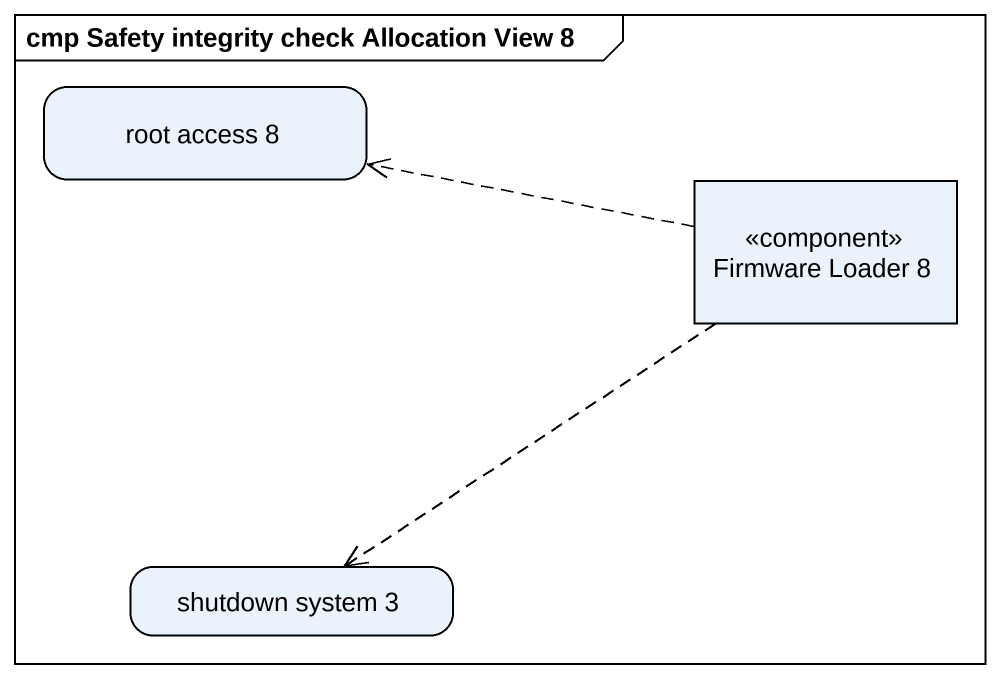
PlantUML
@startuml
mainframe cmp Safety integrity check Allocation View 8
hide empty description
state "root access 8" as root_access_8
state "Firmware Loader 8" as Firmware_Loader_8 <<component>>
state "shutdown system 3" as shutdown_system_3
Firmware_Loader_8 -left[dashed]-> root_access_8
Firmware_Loader_8 -[dashed]-> shutdown_system_3
@enduml
